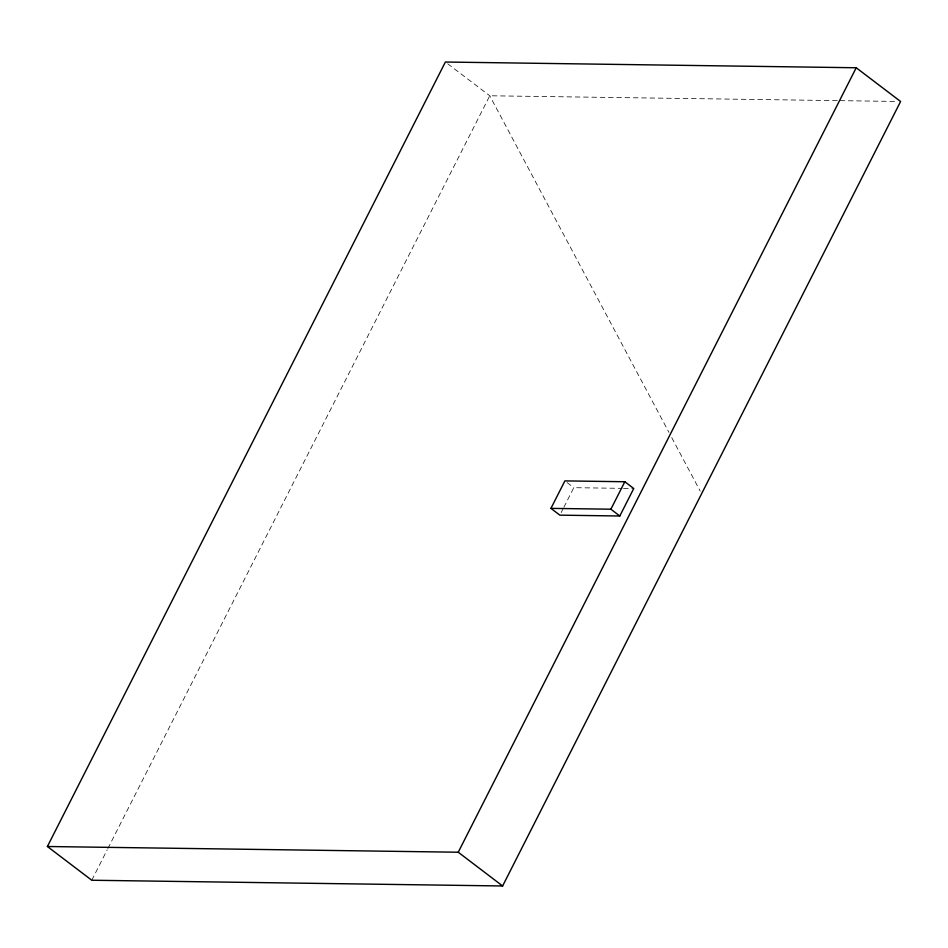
<?xml version="1.0" encoding="UTF-8"?>
<svg xmlns="http://www.w3.org/2000/svg" width="948" height="948" viewBox="0 0 948 948"><rect width="100%" height="100%" fill="white"/><g stroke="black" fill="none" stroke-linecap="round" stroke-linejoin="round"><path stroke-width="0.71" stroke-dasharray="4.74 3.56" d="M91.778 880.242L107.183 849.87M107.859 848.543L489.761 95.772L838.53 100.63M561.192 512.536L563.183 508.614M563.847 507.31L573.801 487.675L622.054 488.35M840.011 100.654L897.649 101.46M623.511 488.374L633.75 488.516M447.729 63.8L489.761 95.772L668.956 432.406M567.117 482.591L573.801 487.675M671.741 437.632L700.216 491.123"/><path stroke-width="1.42" d="M47.4 846.505L445.382 62.023L856.222 67.758L900.6 101.495L502.618 885.977L91.778 880.242L47.4 846.505L458.24 852.228L502.618 885.977M550.942 508.377L564.889 480.897L624.827 481.738L633.75 488.516L619.802 515.996L559.865 515.155L550.942 508.377L610.879 509.206L619.802 515.996M610.879 509.206L624.827 481.738M458.24 852.228L856.222 67.758"/></g></svg>
